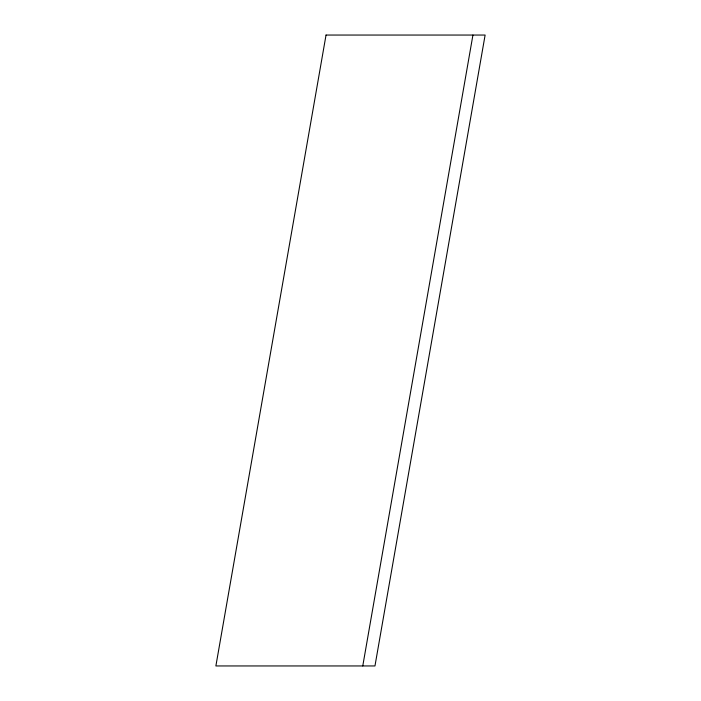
<?xml version="1.0" encoding="UTF-8"?>
<svg xmlns="http://www.w3.org/2000/svg" width="701" height="701" viewBox="0 0 701 701"><rect width="100%" height="100%" fill="white"/><g stroke="black" fill="none" stroke-linecap="round" stroke-linejoin="round"><path stroke-width="1.05" d="M362.767 665.95L472.93 35.05M326.035 35.05L215.882 665.95L374.965 665.95L485.118 35.05L326.035 35.05"/></g></svg>
